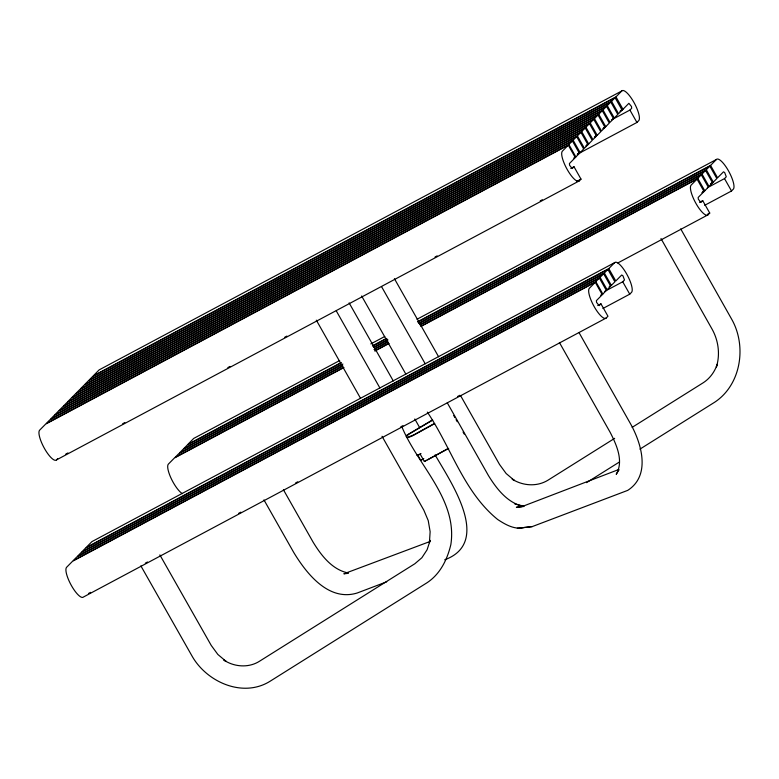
<?xml version="1.0" encoding="UTF-8"?>
<svg xmlns="http://www.w3.org/2000/svg" width="779" height="779" viewBox="0 0 779 779"><rect width="100%" height="100%" fill="white"/><g stroke="black" fill="none" stroke-linecap="round" stroke-linejoin="round"><path stroke-width="1.17" d="M619.11 469.718L616.218 474.304C623.96 461.041 616.53 444.809 610.23 432.462L559.4 342.487M56.497 459.902L579.235 180.913L580.998 179.121L573.987 166.725L572.214 168.517L569.605 165.314L569.41 163.551L575.311 157.582L568.29 145.186L45.562 424.175L39.661 430.144A17.148 4.83 61.9 0 0 44.539 448.607A17.148 4.83 61.9 0 0 56.497 459.902L57.675 458.704M572.399 140.95L49.827 419.852L46.292 423.435L568.865 144.534L572.399 140.95L579.41 153.346L575.876 156.93L573.734 158.079M576.664 136.627L54.092 415.528L50.557 419.112L573.13 140.21L576.664 136.627L583.675 149.023L580.141 152.606L577.999 153.755M577.395 135.887L580.93 132.303L587.95 144.699L584.416 148.283L577.395 135.887L54.822 414.788L58.357 411.205L580.93 132.303M585.204 127.98L62.632 406.881L59.097 410.465L581.67 131.563L585.204 127.98L592.215 140.376L588.681 143.959L586.529 145.108M585.935 127.24L589.469 123.657L596.48 136.052L592.946 139.636L585.935 127.24L63.362 406.141L66.897 402.558L589.469 123.657M593.734 119.333L71.162 398.235L67.627 401.818L590.2 122.916L593.734 119.333L600.755 131.729L597.211 135.312L595.068 136.461M594.465 118.593L598.009 115.01L605.02 127.405L601.485 130.989L594.465 118.593L71.892 397.494L75.436 393.911L598.009 115.01M602.274 110.686L79.701 389.588L76.167 393.171L598.739 114.27L602.274 110.686L609.285 123.082L605.75 126.665L603.608 127.814M603.004 109.946L606.539 106.363L613.55 118.759L610.015 122.342L603.004 109.946L80.432 388.848L83.966 385.264L606.539 106.363M607.269 105.623L610.804 102.039L617.825 114.435L614.29 118.019L607.269 105.623L84.697 384.524L88.231 380.941L610.804 102.039M611.544 101.299L615.079 97.716L622.09 110.112L618.555 113.695L611.544 101.299L88.972 380.201L92.506 376.617L615.079 97.716M568.29 145.186L562.399 151.155A17.148 4.83 61.9 0 0 567.278 169.618A17.148 4.83 61.9 0 0 579.235 180.913M621.866 90.919L99.128 369.908L93.237 375.877L615.975 96.888L621.866 90.919A17.148 4.83 61.9 0 1 633.824 102.205A17.148 4.83 61.9 0 1 638.702 120.667L636.93 122.459L577.891 153.969M620.844 110.433L622.986 109.284L628.877 103.315L631.496 106.519L631.681 108.271L629.919 110.063L612.742 119.226M406.229 436.756L408.673 434.293L432.705 420.085M600.95 303.839L599.178 305.631L596.568 302.427L596.373 300.675L602.264 294.705L595.253 282.31L589.362 288.279A17.148 4.83 61.9 0 0 594.241 306.741A17.148 4.83 61.9 0 0 606.189 318.027L607.961 316.235L600.95 303.839L597.727 305.563M599.353 278.074L76.78 556.975L73.245 560.559L595.818 281.657L599.353 278.074L606.374 290.47L602.839 294.053L600.687 295.192M600.093 277.334L603.628 273.75L610.639 286.146L607.104 289.73L600.093 277.334L77.52 556.235L81.055 552.652L603.628 273.75M607.893 269.427L85.32 548.328L81.785 551.912L604.358 273.01L607.893 269.427L614.904 281.823L611.369 285.406L609.227 286.545M614.68 262.62L91.941 541.609L86.05 547.588L608.788 268.599L614.68 262.62A17.148 4.83 61.9 0 1 626.637 273.916A17.148 4.83 61.9 0 1 631.516 292.378L629.744 294.17L602.917 308.484M702.726 200.661L700.954 202.452L698.344 199.249L698.15 197.496L704.041 191.517L697.03 179.121L691.139 185.1A17.148 4.83 61.9 0 0 696.017 203.553A17.148 4.83 61.9 0 0 707.965 214.848L709.737 213.056L702.726 200.661L699.503 202.374M420.913 326.138L697.76 178.381L701.295 174.798L708.315 187.194L704.771 190.777L702.629 191.926M702.025 174.058L705.57 170.474L712.581 182.87L709.046 186.454L702.025 174.058L419.823 324.677M418.722 323.217L706.3 169.734L709.835 166.151L716.846 178.547L713.311 182.13L711.169 183.279M417.534 321.805L710.565 165.411L716.456 159.442A17.148 4.83 61.9 0 1 728.414 170.737A17.148 4.83 61.9 0 1 733.292 189.19L731.52 190.982L704.693 205.305M422.101 459.698L422.695 459.084M707.332 187.758L724.509 178.586L726.281 176.794L724.684 172.558L723.477 171.838L717.576 177.807L710.565 165.411M604.485 291.512L622.733 281.774L624.505 279.982L622.908 275.747L621.7 275.016L615.799 280.995L608.788 268.599M406.657 435.257L432.209 420.095M434.107 423.669L413.522 435.023L406.842 437.555M434.653 423.63L412.052 436.065L407.651 437.74M420.991 453.553L417.953 455.462L420.757 460.418L423.795 458.51M416.921 455.306L420.154 454.079L424.36 461.509L426.327 460.282M447.156 449.074L427.554 459.814M448.675 448.422L424.36 461.509M614.67 438.343L547.793 480.312C536.838 486.943 522.806 485.911 512.173 479.143L514.5 480.565L506.136 473.515L499.534 464.469L460.71 395.859M632.159 427.359L703.145 382.81C709.854 378.526 714.732 371.778 717.225 364.26L716.368 366.987C720.341 354.513 718.452 340.608 712.133 329.235L661.001 238.578M586.548 482.639L619.383 462.025M639.91 449.142L714.82 402.13C741.326 384.505 746.915 345.662 731.51 318.923L680.719 228.89M618.438 469.649L521.755 506.691L516.389 507.285L523.907 506.447M619.948 111.261L622.09 110.112M611.408 119.908L613.55 118.759M602.868 128.554L605.02 127.405M594.338 137.201L596.48 136.052M585.798 145.848L587.95 144.699M577.268 154.495L579.41 153.346M570.764 168.439L573.987 166.725M65.777 454.099L67.929 452.95M122.663 423.737L124.815 422.588M227.857 367.591L230.009 366.451M284.744 337.229L286.896 336.09M435.023 257.031L437.165 255.882M540.217 200.885L542.359 199.745M576.703 181.41L580.998 179.121M339.702 360.521L193.718 438.431L187.827 444.4L341.319 362.478M370.833 343.909L384.787 336.46M416.989 319.273L716.456 159.442M372.45 345.866L386.403 338.417M340.705 363.16L187.262 445.052L183.727 448.636L341.465 364.455M372.898 345.983L386.851 338.534M417.963 321.922L709.835 166.151M373.657 347.268L387.601 339.829M342.877 364.046L182.997 449.376L179.452 452.959L342.556 365.916M373.998 347.444L387.942 339.995M419.063 323.382L705.57 170.474M374.748 348.729L387.63 341.854M342.896 366.081L178.722 453.699L175.187 457.283L343.656 367.376M374.017 349.469L387.971 342.03M420.163 324.843L701.295 174.798M374.777 350.764L388.721 343.315M343.89 367.6L174.292 458.11L168.4 464.089A17.148 4.83 61.9 0 0 171.224 478.579A17.148 4.83 61.9 0 0 182.344 493.643M375.011 350.988L388.964 343.539M421.166 326.352L697.03 179.121M710.429 184.019L712.581 182.87M701.898 192.666L704.041 191.517M707.585 214.206L709.737 213.056M617.805 262.971L707.965 214.848M595.253 282.31L72.515 561.299L66.624 567.268A17.148 4.83 61.9 0 0 71.502 585.73A17.148 4.83 61.9 0 0 83.45 597.016L606.189 318.027M88.446 593.51L90.588 592.361M145.332 563.149L147.484 562M238.715 513.303L240.867 512.163M295.601 482.941L297.753 481.802M400.796 426.804L402.947 425.655M457.692 396.443L459.834 395.294M429.628 541.639L343.851 573.821L348.106 573.334M386.735 581.796L357.172 593.014C328.738 601.739 306.741 573.889 293.78 552.535L263.945 499.884M444.721 559.799C492.834 542.106 449.785 480.731 435.11 454.878M524.656 527.471L532.203 526.614L627.708 490.381C651.517 475.112 641.195 442.131 629.598 422.15L579.021 332.604M427.33 412.101C451.129 447.302 463.69 491.997 497.693 519.505C505.561 524.676 514.802 530.08 524.549 527.461M517.334 528.289L532.203 526.614M523.615 506.136L514.744 503.925M348.232 572.974C332.156 569.761 321.221 555.417 313.129 542.184L283.41 489.738M523.605 506.467C507.548 503.03 496.681 488.9 488.491 475.657L447.282 402.821M159.861 554.911L211.226 645.421L217.847 654.448L226.202 661.488L223.865 660.086C234.313 667.048 248.725 668.109 259.485 661.254L414.837 563.753L421.877 557.735L427.106 549.75L430.154 540.363L429.414 542.7L430.135 531.687L428.236 520.596L423.825 510.167L382.022 436.279M140.872 565.885L191.877 655.772C206.474 681.995 242.824 698.276 270.06 681.265L427.067 582.721C440.262 574.016 447.321 559.468 450.866 544.502C457.663 499.505 417.787 465.433 401.974 426.999M724.509 178.586L731.52 190.982M706.3 169.734L713.311 182.13M697.76 178.381L704.771 190.777M629.919 110.063L636.93 122.459M615.975 96.888L622.986 109.284M598.739 114.27L605.75 126.665M590.2 122.916L597.211 135.312M581.67 131.563L588.681 143.959M573.13 140.21L580.141 152.606M568.865 144.534L575.876 156.93M622.733 281.774L629.744 294.17M604.358 273.01L611.369 285.406M595.818 281.657L602.839 294.053M394.427 278.697L438.616 356.801M381.593 286.711L425.188 363.764M453.719 415.519L454.887 417.593M456.056 419.657L457.224 421.721M463.067 432.053L464.235 434.117M361.641 295.991L405.83 374.095M349.109 302.875L393.307 380.989M414.808 418.985L419.579 427.437M336.285 310.889L379.879 387.942M316.323 320.169L360.521 398.283"/></g></svg>
